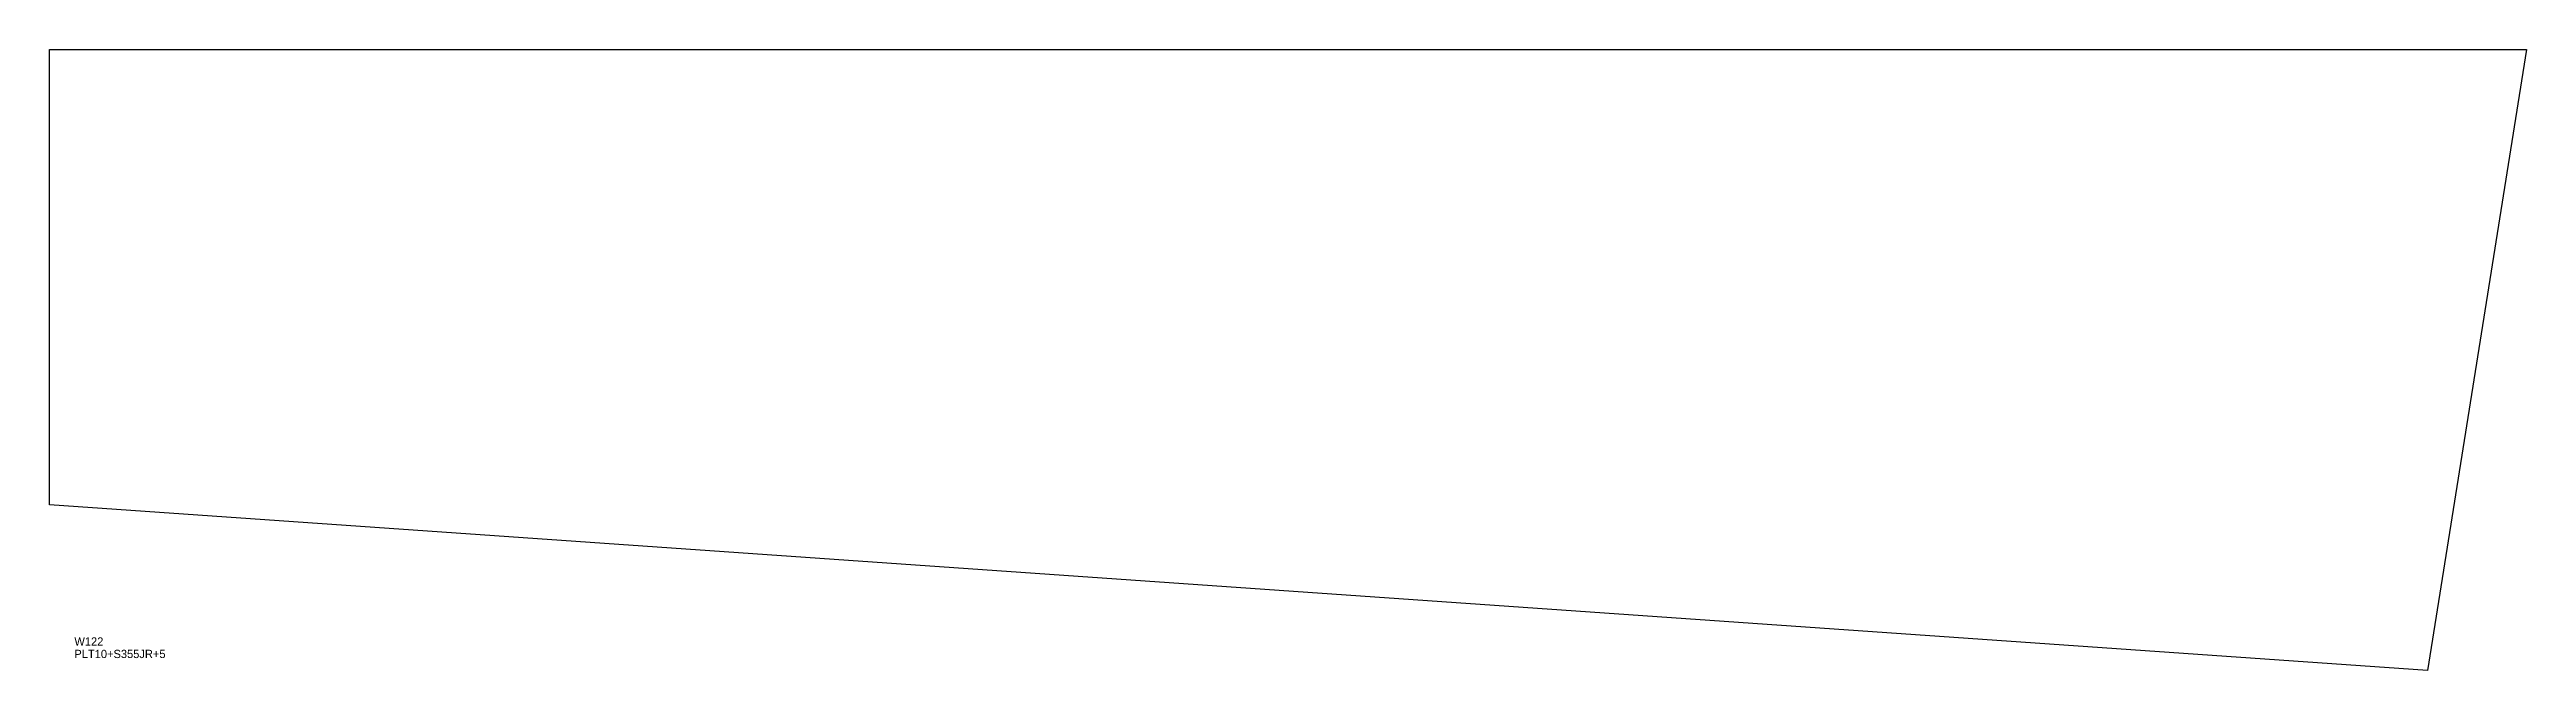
# Model space of a CAD drawing. Extents: x 0 to 2990, y 0 to 750.
import ezdxf

# ---------------------------------------------------------------- set-up
doc = ezdxf.new("R2010")
doc.units = 0
for name, color, linetype in [('CUT', 7, 'CONTINUOUS'), ('SCRIBE', 3, 'CONTINUOUS'), ('TEXT', 7, 'CONTINUOUS')]:
    doc.layers.add(name, color=color, linetype=linetype)

msp = doc.modelspace()

# ---------------------------------------------------------------- linework, layer by layer
at = {"layer": 'CUT', "color": 7, "linetype": 'CONTINUOUS'}
msp.add_lwpolyline([(0, 200), (0, 750), (2990, 750), (2870.74, 0)], close=True, dxfattribs=at)

# ---------------------------------------------------------------- texts
at = {"layer": 'SCRIBE', "color": 3}
msp.add_text('W122', height=10, dxfattribs=at).set_placement((30, 30))
at = {"layer": 'TEXT', "color": 7}
msp.add_text('PLT10+S355JR+5', height=10, dxfattribs=at).set_placement((30, 15))

doc.saveas('drawing.dxf')
